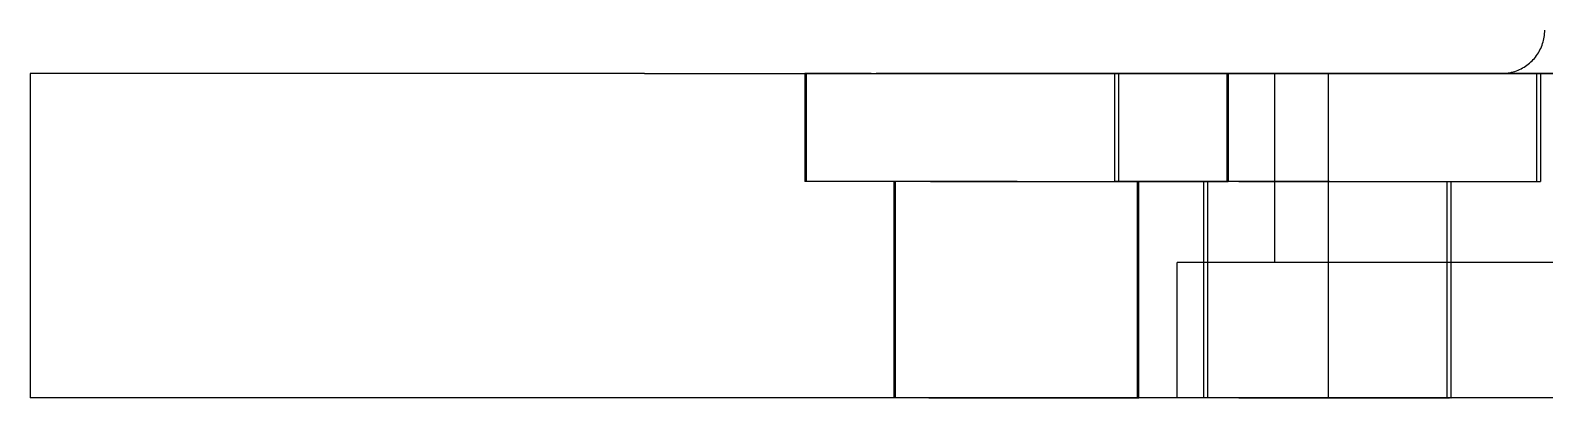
# Model space of a CAD drawing. Header units: millimetres. Extents: x -66 to 216, y -204 to 56.
# Drawn here: x 104.01 to 132, y -150 to -143.2 of the extents above; entities that cross this region are included whole.
import ezdxf

# ---------------------------------------------------------------- set-up
doc = ezdxf.new("R2010")
doc.units = ezdxf.units.MM
doc.layers.add('SIDE_YZ', color=7, linetype='Continuous')

msp = doc.modelspace()

# ---------------------------------------------------------------- linework, layer by layer
at = {"layer": 'SIDE_YZ'}
for p, q in [((131.992, -143.325), (131.996, -143.294)), ((131.996, -143.294), (131.999, -143.263)), ((131.999, -143.263), (132.001, -143.231)), ((132.001, -143.231), (132.001, -143.2)), ((131.9, -143.591), (131.914, -143.563)), ((131.914, -143.563), (131.928, -143.535)), ((131.928, -143.535), (131.941, -143.506)), ((131.941, -143.506), (131.952, -143.477)), ((131.952, -143.477), (131.962, -143.447)), ((131.962, -143.447), (131.971, -143.417)), ((131.971, -143.417), (131.979, -143.387)), ((131.979, -143.387), (131.986, -143.356)), ((131.986, -143.356), (131.992, -143.325)), ((131.62, -143.882), (131.646, -143.865)), ((131.646, -143.865), (131.672, -143.847)), ((131.672, -143.847), (131.697, -143.828)), ((131.697, -143.828), (131.721, -143.808)), ((131.721, -143.808), (131.745, -143.787)), ((131.745, -143.787), (131.767, -143.766)), ((131.767, -143.766), (131.789, -143.743)), ((131.789, -143.743), (131.81, -143.72)), ((131.81, -143.72), (131.83, -143.695)), ((131.83, -143.695), (131.849, -143.67)), ((131.849, -143.67), (131.867, -143.644)), ((131.867, -143.644), (131.884, -143.618)), ((131.884, -143.618), (131.9, -143.591)), ((104.097, -144), (104.011, -144)), ((104.011, -144), (104.011, -150)), ((104.27, -144), (104.097, -144)), ((104.529, -144), (104.27, -144)), ((104.873, -144), (104.529, -144)), ((105.302, -144), (104.873, -144)), ((105.816, -144), (105.302, -144)), ((106.414, -144), (105.816, -144)), ((107.094, -144), (106.414, -144)), ((107.855, -144), (107.094, -144)), ((108.698, -144), (107.855, -144)), ((109.619, -144), (108.698, -144)), ((110.618, -144), (109.619, -144)), ((111.694, -144), (110.618, -144)), ((112.844, -144), (111.694, -144)), ((114.066, -144), (112.844, -144)), ((115.36, -144), (114.066, -144)), ((115.36, -144), (116.723, -144)), ((116.723, -144), (118.152, -144)), ((118.152, -144), (119.646, -144)), ((118.334, -144), (118.328, -144)), ((118.328, -144), (118.328, -146)), ((118.346, -144), (118.334, -144)), ((118.365, -144), (118.346, -144)), ((118.36, -144), (118.354, -144)), ((118.354, -144), (118.354, -146)), ((118.372, -144), (118.36, -144)), ((118.389, -144), (118.365, -144)), ((118.39, -144), (118.372, -144)), ((118.42, -144), (118.389, -144)), ((118.415, -144), (118.39, -144)), ((118.446, -144), (118.415, -144)), ((118.456, -144), (118.42, -144)), ((118.482, -144), (118.446, -144)), ((118.499, -144), (118.456, -144)), ((118.525, -144), (118.482, -144)), ((118.548, -144), (118.499, -144)), ((118.573, -144), (118.525, -144)), ((118.602, -144), (118.548, -144)), ((118.628, -144), (118.573, -144)), ((118.662, -144), (118.602, -144)), ((118.688, -144), (118.628, -144)), ((118.728, -144), (118.662, -144)), ((118.754, -144), (118.688, -144)), ((118.799, -144), (118.728, -144)), ((118.825, -144), (118.754, -144)), ((118.876, -144), (118.799, -144)), ((118.901, -144), (118.825, -144)), ((118.957, -144), (118.876, -144)), ((118.983, -144), (118.901, -144)), ((119.045, -144), (118.957, -144)), ((119.07, -144), (118.983, -144)), ((119.137, -144), (119.045, -144)), ((119.163, -144), (119.07, -144)), ((119.234, -144), (119.137, -144)), ((119.26, -144), (119.163, -144)), ((119.336, -144), (119.234, -144)), ((119.361, -144), (119.26, -144)), ((119.442, -144), (119.336, -144)), ((119.468, -144), (119.361, -144)), ((119.553, -144), (119.442, -144)), ((119.468, -144), (119.579, -144)), ((119.553, -144), (119.668, -144)), ((119.579, -144), (119.693, -144)), ((121.202, -144), (119.646, -144)), ((119.668, -144), (119.787, -144)), ((119.693, -144), (119.813, -144)), ((119.787, -144), (119.909, -144)), ((119.813, -144), (119.935, -144)), ((119.909, -144), (120.036, -144)), ((119.935, -144), (120.062, -144)), ((120.036, -144), (120.166, -144)), ((120.062, -144), (120.192, -144)), ((120.166, -144), (120.299, -144)), ((120.192, -144), (120.325, -144)), ((120.299, -144), (120.436, -144)), ((120.325, -144), (120.462, -144)), ((120.436, -144), (120.575, -144)), ((120.462, -144), (120.601, -144)), ((120.575, -144), (120.717, -144)), ((120.601, -144), (120.742, -144)), ((120.717, -144), (120.861, -144)), ((120.742, -144), (120.887, -144)), ((120.861, -144), (121.007, -144)), ((120.887, -144), (121.033, -144)), ((121.007, -144), (121.155, -144)), ((121.033, -144), (121.181, -144)), ((121.155, -144), (121.305, -144)), ((121.181, -144), (121.331, -144)), ((122.818, -144), (121.202, -144)), ((121.305, -144), (121.457, -144)), ((121.331, -144), (121.482, -144)), ((121.457, -144), (121.609, -144)), ((121.482, -144), (121.635, -144)), ((121.609, -144), (121.763, -144)), ((121.635, -144), (121.789, -144)), ((121.763, -144), (121.917, -144)), ((121.789, -144), (121.943, -144)), ((121.917, -144), (122.072, -144)), ((121.943, -144), (122.098, -144)), ((122.072, -144), (122.227, -144)), ((122.098, -144), (122.253, -144)), ((122.227, -144), (122.382, -144)), ((122.253, -144), (122.408, -144)), ((122.382, -144), (122.537, -144)), ((122.408, -144), (122.563, -144)), ((122.537, -144), (122.691, -144)), ((122.563, -144), (122.717, -144)), ((122.691, -144), (122.845, -144)), ((122.717, -144), (122.871, -144)), ((124.491, -144), (122.818, -144)), ((122.845, -144), (122.997, -144)), ((122.871, -144), (123.023, -144)), ((122.997, -144), (123.149, -144)), ((123.023, -144), (123.175, -144)), ((123.149, -144), (123.299, -144)), ((123.175, -144), (123.324, -144)), ((123.299, -144), (123.447, -144)), ((123.324, -144), (123.473, -144)), ((123.447, -144), (123.593, -144)), ((123.473, -144), (123.619, -144)), ((123.593, -144), (123.737, -144)), ((123.619, -144), (123.763, -144)), ((123.737, -144), (123.879, -144)), ((123.763, -144), (123.905, -144)), ((123.879, -144), (124.018, -144)), ((123.905, -144), (124.044, -144)), ((124.018, -144), (124.154, -144)), ((124.044, -144), (124.18, -144)), ((124.059, -144), (124.052, -144)), ((124.052, -144), (124.052, -146)), ((124.071, -144), (124.059, -144)), ((124.089, -144), (124.071, -144)), ((124.114, -144), (124.089, -144)), ((124.145, -144), (124.114, -144)), ((124.132, -144), (124.126, -144)), ((124.126, -144), (124.126, -146)), ((124.145, -144), (124.132, -144)), ((124.181, -144), (124.145, -144)), ((124.163, -144), (124.145, -144)), ((124.154, -144), (124.288, -144)), ((124.188, -144), (124.163, -144)), ((124.18, -144), (124.314, -144)), ((124.224, -144), (124.181, -144)), ((124.218, -144), (124.188, -144)), ((124.255, -144), (124.218, -144)), ((124.272, -144), (124.224, -144)), ((124.298, -144), (124.255, -144)), ((124.327, -144), (124.272, -144)), ((124.288, -144), (124.418, -144)), ((124.346, -144), (124.298, -144)), ((124.314, -144), (124.444, -144)), ((124.387, -144), (124.327, -144)), ((124.4, -144), (124.346, -144)), ((124.452, -144), (124.387, -144)), ((124.46, -144), (124.4, -144)), ((124.418, -144), (124.544, -144)), ((124.444, -144), (124.57, -144)), ((124.524, -144), (124.452, -144)), ((124.526, -144), (124.46, -144)), ((126.22, -144), (124.491, -144)), ((124.6, -144), (124.524, -144)), ((124.597, -144), (124.526, -144)), ((124.544, -144), (124.667, -144)), ((124.57, -144), (124.693, -144)), ((124.674, -144), (124.597, -144)), ((124.682, -144), (124.6, -144)), ((124.667, -144), (124.786, -144)), ((124.756, -144), (124.674, -144)), ((124.769, -144), (124.682, -144)), ((124.693, -144), (124.812, -144)), ((124.843, -144), (124.756, -144)), ((124.861, -144), (124.769, -144)), ((124.786, -144), (124.901, -144)), ((124.812, -144), (124.927, -144)), ((124.935, -144), (124.843, -144)), ((124.959, -144), (124.861, -144)), ((124.901, -144), (125.012, -144)), ((124.927, -144), (125.038, -144)), ((125.032, -144), (124.935, -144)), ((125.06, -144), (124.959, -144)), ((125.012, -144), (125.118, -144)), ((125.134, -144), (125.032, -144)), ((125.038, -144), (125.144, -144)), ((125.167, -144), (125.06, -144)), ((125.118, -144), (125.22, -144)), ((125.24, -144), (125.134, -144)), ((125.144, -144), (125.246, -144)), ((125.167, -144), (125.277, -144)), ((125.22, -144), (125.317, -144)), ((125.24, -144), (125.351, -144)), ((125.246, -144), (125.343, -144)), ((125.277, -144), (125.392, -144)), ((125.317, -144), (125.409, -144)), ((125.343, -144), (125.435, -144)), ((125.351, -144), (125.466, -144)), ((125.392, -144), (125.511, -144)), ((125.409, -144), (125.496, -144)), ((125.435, -144), (125.522, -144)), ((125.466, -144), (125.585, -144)), ((125.496, -144), (125.578, -144)), ((125.511, -144), (125.634, -144)), ((125.522, -144), (125.604, -144)), ((125.578, -144), (125.655, -144)), ((125.585, -144), (125.708, -144)), ((125.604, -144), (125.681, -144)), ((125.634, -144), (125.761, -144)), ((125.655, -144), (125.726, -144)), ((125.681, -144), (125.752, -144)), ((125.708, -144), (125.834, -144)), ((125.726, -144), (125.792, -144)), ((125.752, -144), (125.818, -144)), ((125.761, -144), (125.891, -144)), ((125.792, -144), (125.852, -144)), ((125.818, -144), (125.878, -144)), ((125.834, -144), (125.964, -144)), ((125.852, -144), (125.906, -144)), ((125.878, -144), (125.932, -144)), ((125.891, -144), (126.024, -144)), ((125.906, -144), (125.955, -144)), ((125.932, -144), (125.981, -144)), ((125.955, -144), (125.997, -144)), ((125.964, -144), (126.098, -144)), ((125.981, -144), (126.023, -144)), ((125.997, -144), (126.034, -144)), ((126.023, -144), (126.06, -144)), ((126.024, -144), (126.16, -144)), ((126.034, -144), (126.065, -144)), ((126.06, -144), (126.09, -144)), ((126.065, -144), (126.089, -144)), ((126.089, -144), (126.108, -144)), ((126.09, -144), (126.115, -144)), ((126.098, -144), (126.234, -144)), ((126.108, -144), (126.12, -144)), ((126.115, -144), (126.134, -144)), ((126.12, -144), (126.126, -144)), ((126.126, -144), (126.126, -146)), ((126.134, -144), (126.146, -144)), ((126.146, -144), (126.152, -144)), ((126.152, -144), (126.152, -146)), ((126.16, -144), (126.299, -144)), ((128, -144), (126.22, -144)), ((126.234, -144), (126.373, -144)), ((126.299, -144), (126.441, -144)), ((126.373, -144), (126.515, -144)), ((126.441, -144), (126.585, -144)), ((126.515, -144), (126.659, -144)), ((126.585, -144), (126.732, -144)), ((126.659, -144), (126.805, -144)), ((126.732, -144), (126.88, -144)), ((126.805, -144), (126.954, -144)), ((126.88, -144), (127.03, -144)), ((126.954, -144), (127.104, -144)), ((127.059, -144), (127.007, -144)), ((127.007, -144), (127.007, -147.5)), ((127.03, -144), (127.181, -144)), ((127.163, -144), (127.059, -144)), ((127.104, -144), (127.255, -144)), ((127.319, -144), (127.163, -144)), ((127.181, -144), (127.334, -144)), ((127.255, -144), (127.408, -144)), ((127.527, -144), (127.319, -144)), ((127.334, -144), (127.487, -144)), ((127.408, -144), (127.561, -144)), ((127.487, -144), (127.642, -144)), ((127.786, -144), (127.527, -144)), ((127.561, -144), (127.715, -144)), ((127.642, -144), (127.797, -144)), ((127.715, -144), (127.87, -144)), ((128.096, -144), (127.786, -144)), ((127.797, -144), (127.952, -144)), ((127.87, -144), (128.025, -144)), ((127.952, -144), (128.107, -144)), ((128, -144), (192, -144)), ((128, -144), (128, -150)), ((128.025, -144), (128.18, -144)), ((128.457, -144), (128.096, -144)), ((128.107, -144), (128.261, -144)), ((128.18, -144), (128.335, -144)), ((128.261, -144), (128.416, -144)), ((128.335, -144), (128.489, -144)), ((128.416, -144), (128.569, -144)), ((128.867, -144), (128.457, -144)), ((128.489, -144), (128.643, -144)), ((128.569, -144), (128.722, -144)), ((128.643, -144), (128.796, -144)), ((128.722, -144), (128.873, -144)), ((128.796, -144), (128.947, -144)), ((129.327, -144), (128.867, -144)), ((128.873, -144), (129.023, -144)), ((128.947, -144), (129.097, -144)), ((129.023, -144), (129.172, -144)), ((129.097, -144), (129.245, -144)), ((129.172, -144), (129.318, -144)), ((129.245, -144), (129.392, -144)), ((129.318, -144), (129.462, -144)), ((129.835, -144), (129.327, -144)), ((129.392, -144), (129.536, -144)), ((129.462, -144), (129.604, -144)), ((129.536, -144), (129.677, -144)), ((129.604, -144), (129.743, -144)), ((129.677, -144), (129.817, -144)), ((129.743, -144), (129.879, -144)), ((129.817, -144), (129.953, -144)), ((130.391, -144), (129.835, -144)), ((129.879, -144), (130.012, -144)), ((129.953, -144), (130.086, -144)), ((130.012, -144), (130.142, -144)), ((130.086, -144), (130.216, -144)), ((130.142, -144), (130.269, -144)), ((130.216, -144), (130.343, -144)), ((130.269, -144), (130.392, -144)), ((130.343, -144), (130.466, -144)), ((130.994, -144), (130.391, -144)), ((130.392, -144), (130.511, -144)), ((130.466, -144), (130.585, -144)), ((130.511, -144), (130.626, -144)), ((130.585, -144), (130.7, -144)), ((130.626, -144), (130.737, -144)), ((130.7, -144), (130.81, -144)), ((130.737, -144), (130.843, -144)), ((130.81, -144), (130.917, -144)), ((130.843, -144), (130.945, -144)), ((130.917, -144), (131.018, -144)), ((130.945, -144), (131.042, -144)), ((131.642, -144), (130.994, -144)), ((131.018, -144), (131.115, -144)), ((131.042, -144), (131.134, -144)), ((131.115, -144), (131.208, -144)), ((131.134, -144), (131.221, -144)), ((131.202, -144), (131.233, -143.999)), ((131.216, -144), (131.202, -144)), ((131.202, -144), (131.202, -144)), ((131.202, -144), (131.215, -144)), ((131.208, -144), (131.295, -144)), ((131.215, -144), (131.243, -144)), ((131.244, -144), (131.216, -144)), ((131.221, -144), (131.303, -144)), ((131.233, -143.999), (131.264, -143.998)), ((131.243, -144), (131.284, -144)), ((131.286, -144), (131.244, -144)), ((131.264, -143.998), (131.296, -143.994)), ((131.34, -144), (131.284, -144)), ((131.341, -144), (131.286, -144)), ((131.295, -144), (131.377, -144)), ((131.296, -143.994), (131.327, -143.99)), ((131.303, -144), (131.38, -144)), ((131.327, -143.99), (131.358, -143.985)), ((131.409, -144), (131.34, -144)), ((131.411, -144), (131.341, -144)), ((131.358, -143.985), (131.388, -143.978)), ((131.377, -144), (131.453, -144)), ((131.38, -144), (131.451, -144)), ((131.388, -143.978), (131.419, -143.97)), ((131.409, -144), (131.491, -144)), ((131.494, -144), (131.411, -144)), ((131.419, -143.97), (131.449, -143.961)), ((131.449, -143.961), (131.478, -143.951)), ((131.451, -144), (131.517, -144)), ((131.453, -144), (131.525, -144)), ((131.478, -143.951), (131.508, -143.939)), ((131.491, -144), (131.587, -144)), ((131.59, -144), (131.494, -144)), ((131.508, -143.939), (131.537, -143.927)), ((131.517, -144), (131.577, -144)), ((131.525, -144), (131.59, -144)), ((131.537, -143.927), (131.565, -143.913)), ((131.565, -143.913), (131.592, -143.898)), ((131.577, -144), (131.631, -144)), ((131.587, -144), (131.696, -144)), ((131.7, -144), (131.59, -144)), ((131.59, -144), (131.65, -144)), ((131.592, -143.898), (131.62, -143.882)), ((131.631, -144), (131.679, -144)), ((132.336, -144), (131.642, -144)), ((131.65, -144), (131.705, -144)), ((131.679, -144), (131.722, -144)), ((131.696, -144), (138.096, -144)), ((138.076, -144), (131.696, -144)), ((131.822, -144), (131.7, -144)), ((131.705, -144), (131.753, -144)), ((131.722, -144), (131.759, -144)), ((131.753, -144), (131.796, -144)), ((131.759, -144), (131.789, -144)), ((131.789, -144), (131.814, -144)), ((131.796, -144), (131.832, -144)), ((131.814, -144), (131.832, -144)), ((131.958, -144), (131.822, -144)), ((131.832, -144), (131.845, -144)), ((131.832, -144), (131.863, -144)), ((131.845, -144), (131.851, -144)), ((131.851, -144), (131.851, -146)), ((131.863, -144), (131.888, -144)), ((131.888, -144), (131.906, -144)), ((131.906, -144), (131.918, -144)), ((131.918, -144), (131.925, -144)), ((131.925, -144), (131.925, -146)), ((132.106, -144), (131.958, -144)), ((118.334, -146), (118.328, -146)), ((118.346, -146), (118.334, -146)), ((118.365, -146), (118.346, -146)), ((118.36, -146), (118.354, -146)), ((118.372, -146), (118.36, -146)), ((118.389, -146), (118.365, -146)), ((118.39, -146), (118.372, -146)), ((118.42, -146), (118.389, -146)), ((118.415, -146), (118.39, -146)), ((118.446, -146), (118.415, -146)), ((118.456, -146), (118.42, -146)), ((118.482, -146), (118.446, -146)), ((118.499, -146), (118.456, -146)), ((118.525, -146), (118.482, -146)), ((118.548, -146), (118.499, -146)), ((118.573, -146), (118.525, -146)), ((118.602, -146), (118.548, -146)), ((118.628, -146), (118.573, -146)), ((118.662, -146), (118.602, -146)), ((118.688, -146), (118.628, -146)), ((118.728, -146), (118.662, -146)), ((118.754, -146), (118.688, -146)), ((118.799, -146), (118.728, -146)), ((118.825, -146), (118.754, -146)), ((118.876, -146), (118.799, -146)), ((118.901, -146), (118.825, -146)), ((118.957, -146), (118.876, -146)), ((118.983, -146), (118.901, -146)), ((119.045, -146), (118.957, -146)), ((119.07, -146), (118.983, -146)), ((119.137, -146), (119.045, -146)), ((119.163, -146), (119.07, -146)), ((119.234, -146), (119.137, -146)), ((119.26, -146), (119.163, -146)), ((119.336, -146), (119.234, -146)), ((119.361, -146), (119.26, -146)), ((119.442, -146), (119.336, -146)), ((119.468, -146), (119.361, -146)), ((119.553, -146), (119.442, -146)), ((119.579, -146), (119.468, -146)), ((119.668, -146), (119.553, -146)), ((119.693, -146), (119.579, -146)), ((119.787, -146), (119.668, -146)), ((119.813, -146), (119.693, -146)), ((119.909, -146), (119.787, -146)), ((119.935, -146), (119.813, -146)), ((120.036, -146), (119.909, -146)), ((120.062, -146), (119.935, -146)), ((119.977, -150), (119.977, -146)), ((119.981, -146), (119.977, -146)), ((119.988, -146), (119.981, -146)), ((119.999, -146), (119.988, -146)), ((120.013, -146), (119.999, -146)), ((120.003, -150), (120.003, -146)), ((120.007, -146), (120.003, -146)), ((120.014, -146), (120.007, -146)), ((120.03, -146), (120.013, -146)), ((120.025, -146), (120.014, -146)), ((120.039, -146), (120.025, -146)), ((120.052, -146), (120.03, -146)), ((120.166, -146), (120.036, -146)), ((120.056, -146), (120.039, -146)), ((120.076, -146), (120.052, -146)), ((120.078, -146), (120.056, -146)), ((120.192, -146), (120.062, -146)), ((120.104, -146), (120.076, -146)), ((120.102, -146), (120.078, -146)), ((120.13, -146), (120.102, -146)), ((120.136, -146), (120.104, -146)), ((120.161, -146), (120.13, -146)), ((120.17, -146), (120.136, -146)), ((120.196, -146), (120.161, -146)), ((120.299, -146), (120.166, -146)), ((120.208, -146), (120.17, -146)), ((120.325, -146), (120.192, -146)), ((120.234, -146), (120.196, -146)), ((120.249, -146), (120.208, -146)), ((120.275, -146), (120.234, -146)), ((120.293, -146), (120.249, -146)), ((120.319, -146), (120.275, -146)), ((120.341, -146), (120.293, -146)), ((120.436, -146), (120.299, -146)), ((120.367, -146), (120.319, -146)), ((120.462, -146), (120.325, -146)), ((120.391, -146), (120.341, -146)), ((120.417, -146), (120.367, -146)), ((120.444, -146), (120.391, -146)), ((120.47, -146), (120.417, -146)), ((120.575, -146), (120.436, -146)), ((120.5, -146), (120.444, -146)), ((120.601, -146), (120.462, -146)), ((120.526, -146), (120.47, -146)), ((120.559, -146), (120.5, -146)), ((120.585, -146), (120.526, -146)), ((120.62, -146), (120.559, -146)), ((120.717, -146), (120.575, -146)), ((120.646, -146), (120.585, -146)), ((120.742, -146), (120.601, -146)), ((120.684, -146), (120.62, -146)), ((120.646, -146), (120.71, -146)), ((120.684, -146), (120.75, -146)), ((120.71, -146), (120.776, -146)), ((120.861, -146), (120.717, -146)), ((120.887, -146), (120.742, -146)), ((120.75, -146), (120.819, -146)), ((120.776, -146), (120.845, -146)), ((120.819, -146), (120.89, -146)), ((120.845, -146), (120.916, -146)), ((121.007, -146), (120.861, -146)), ((121.033, -146), (120.887, -146)), ((120.89, -146), (120.963, -146)), ((120.916, -146), (120.989, -146)), ((120.963, -146), (121.038, -146)), ((120.989, -146), (121.064, -146)), ((121.155, -146), (121.007, -146)), ((121.181, -146), (121.033, -146)), ((121.038, -146), (121.115, -146)), ((121.064, -146), (121.141, -146)), ((121.115, -146), (121.193, -146)), ((121.141, -146), (121.219, -146)), ((121.305, -146), (121.155, -146)), ((121.331, -146), (121.181, -146)), ((121.193, -146), (121.274, -146)), ((121.219, -146), (121.3, -146)), ((121.274, -146), (121.356, -146)), ((121.3, -146), (121.381, -146)), ((121.457, -146), (121.305, -146)), ((121.482, -146), (121.331, -146)), ((121.356, -146), (121.439, -146)), ((121.381, -146), (121.465, -146)), ((121.439, -146), (121.523, -146)), ((121.609, -146), (121.457, -146)), ((121.465, -146), (121.549, -146)), ((121.635, -146), (121.482, -146)), ((121.523, -146), (121.609, -146)), ((121.549, -146), (121.634, -146)), ((121.763, -146), (121.609, -146)), ((121.609, -146), (121.695, -146)), ((121.634, -146), (121.721, -146)), ((121.789, -146), (121.635, -146)), ((121.695, -146), (121.782, -146)), ((121.721, -146), (121.808, -146)), ((121.917, -146), (121.763, -146)), ((121.782, -146), (121.87, -146)), ((121.943, -146), (121.789, -146)), ((121.808, -146), (121.896, -146)), ((121.87, -146), (121.959, -146)), ((121.896, -146), (121.985, -146)), ((122.072, -146), (121.917, -146)), ((122.098, -146), (121.943, -146)), ((121.959, -146), (122.048, -146)), ((121.985, -146), (122.074, -146)), ((122.048, -146), (122.137, -146)), ((122.227, -146), (122.072, -146)), ((122.074, -146), (122.163, -146)), ((122.253, -146), (122.098, -146)), ((122.137, -146), (122.227, -146)), ((122.163, -146), (122.253, -146)), ((122.227, -146), (122.382, -146)), ((122.227, -146), (122.316, -146)), ((122.253, -146), (122.408, -146)), ((122.253, -146), (122.342, -146)), ((122.316, -146), (122.406, -146)), ((122.342, -146), (122.432, -146)), ((122.382, -146), (122.537, -146)), ((122.406, -146), (122.495, -146)), ((122.408, -146), (122.563, -146)), ((122.432, -146), (122.521, -146)), ((122.495, -146), (122.583, -146)), ((122.521, -146), (122.609, -146)), ((122.537, -146), (122.691, -146)), ((122.563, -146), (122.717, -146)), ((122.583, -146), (122.671, -146)), ((122.609, -146), (122.697, -146)), ((122.671, -146), (122.759, -146)), ((122.691, -146), (122.845, -146)), ((122.697, -146), (122.785, -146)), ((122.717, -146), (122.871, -146)), ((122.759, -146), (122.845, -146)), ((122.785, -146), (122.871, -146)), ((122.845, -146), (122.997, -146)), ((122.845, -146), (122.931, -146)), ((122.871, -146), (123.023, -146)), ((122.871, -146), (122.957, -146)), ((122.931, -146), (123.015, -146)), ((122.957, -146), (123.041, -146)), ((122.997, -146), (123.149, -146)), ((123.015, -146), (123.098, -146)), ((123.023, -146), (123.175, -146)), ((123.041, -146), (123.124, -146)), ((123.098, -146), (123.18, -146)), ((123.124, -146), (123.206, -146)), ((123.149, -146), (123.299, -146)), ((123.175, -146), (123.324, -146)), ((123.18, -146), (123.26, -146)), ((123.206, -146), (123.286, -146)), ((123.26, -146), (123.339, -146)), ((123.286, -146), (123.365, -146)), ((123.299, -146), (123.447, -146)), ((123.324, -146), (123.473, -146)), ((123.339, -146), (123.416, -146)), ((123.365, -146), (123.442, -146)), ((123.416, -146), (123.491, -146)), ((123.442, -146), (123.517, -146)), ((123.447, -146), (123.593, -146)), ((123.473, -146), (123.619, -146)), ((123.491, -146), (123.564, -146)), ((123.517, -146), (123.59, -146)), ((123.564, -146), (123.635, -146)), ((123.59, -146), (123.661, -146)), ((123.593, -146), (123.737, -146)), ((123.619, -146), (123.763, -146)), ((123.635, -146), (123.703, -146)), ((123.661, -146), (123.729, -146)), ((123.703, -146), (123.77, -146)), ((123.729, -146), (123.796, -146)), ((123.737, -146), (123.879, -146)), ((123.763, -146), (123.905, -146)), ((123.77, -146), (123.834, -146)), ((123.796, -146), (123.859, -146)), ((123.834, -146), (123.895, -146)), ((123.859, -146), (123.921, -146)), ((123.879, -146), (124.018, -146)), ((123.895, -146), (123.954, -146)), ((123.905, -146), (124.044, -146)), ((123.921, -146), (123.98, -146)), ((123.954, -146), (124.01, -146)), ((123.98, -146), (124.036, -146)), ((124.01, -146), (124.063, -146)), ((124.018, -146), (124.154, -146)), ((124.036, -146), (124.089, -146)), ((124.044, -146), (124.18, -146)), ((124.059, -146), (124.052, -146)), ((124.071, -146), (124.059, -146)), ((124.063, -146), (124.113, -146)), ((124.089, -146), (124.071, -146)), ((124.114, -146), (124.089, -146)), ((124.089, -146), (124.139, -146)), ((124.113, -146), (124.16, -146)), ((124.145, -146), (124.114, -146)), ((124.132, -146), (124.126, -146)), ((124.145, -146), (124.132, -146)), ((124.139, -146), (124.186, -146)), ((124.181, -146), (124.145, -146)), ((124.163, -146), (124.145, -146)), ((124.154, -146), (124.288, -146)), ((124.16, -146), (124.205, -146)), ((124.188, -146), (124.163, -146)), ((124.18, -146), (124.314, -146)), ((124.224, -146), (124.181, -146)), ((124.186, -146), (124.23, -146)), ((124.218, -146), (124.188, -146)), ((124.205, -146), (124.246, -146)), ((124.255, -146), (124.218, -146)), ((124.272, -146), (124.224, -146)), ((124.23, -146), (124.272, -146)), ((124.246, -146), (124.284, -146)), ((124.298, -146), (124.255, -146)), ((124.327, -146), (124.272, -146)), ((124.272, -146), (124.309, -146)), ((124.284, -146), (124.318, -146)), ((124.288, -146), (124.418, -146)), ((124.346, -146), (124.298, -146)), ((124.309, -146), (124.344, -146)), ((124.314, -146), (124.444, -146)), ((124.318, -146), (124.35, -146)), ((124.387, -146), (124.327, -146)), ((124.344, -146), (124.375, -146)), ((124.4, -146), (124.346, -146)), ((124.35, -146), (124.378, -146)), ((124.375, -146), (124.403, -146)), ((124.378, -146), (124.402, -146)), ((124.452, -146), (124.387, -146)), ((124.46, -146), (124.4, -146)), ((124.402, -146), (124.423, -146)), ((124.403, -146), (124.428, -146)), ((124.418, -146), (124.544, -146)), ((124.423, -146), (124.441, -146)), ((124.428, -146), (124.449, -146)), ((124.441, -146), (124.455, -146)), ((124.444, -146), (124.57, -146)), ((124.449, -146), (124.467, -146)), ((124.524, -146), (124.452, -146)), ((124.455, -146), (124.466, -146)), ((124.526, -146), (124.46, -146)), ((124.466, -146), (124.473, -146)), ((124.467, -146), (124.481, -146)), ((124.473, -146), (124.476, -146)), ((124.476, -150), (124.476, -146)), ((124.481, -146), (124.492, -146)), ((124.492, -146), (124.499, -146)), ((124.499, -146), (124.502, -146)), ((124.502, -150), (124.502, -146)), ((124.6, -146), (124.524, -146)), ((124.597, -146), (124.526, -146)), ((124.544, -146), (124.667, -146)), ((124.57, -146), (124.693, -146)), ((124.674, -146), (124.597, -146)), ((124.682, -146), (124.6, -146)), ((124.667, -146), (124.786, -146)), ((124.756, -146), (124.674, -146)), ((124.769, -146), (124.682, -146)), ((124.693, -146), (124.812, -146)), ((124.843, -146), (124.756, -146)), ((124.861, -146), (124.769, -146)), ((124.786, -146), (124.901, -146)), ((124.812, -146), (124.927, -146)), ((124.935, -146), (124.843, -146)), ((124.959, -146), (124.861, -146)), ((124.901, -146), (125.012, -146)), ((124.927, -146), (125.038, -146)), ((125.032, -146), (124.935, -146)), ((125.06, -146), (124.959, -146)), ((125.012, -146), (125.118, -146)), ((125.134, -146), (125.032, -146)), ((125.038, -146), (125.144, -146)), ((125.167, -146), (125.06, -146)), ((125.118, -146), (125.22, -146)), ((125.24, -146), (125.134, -146)), ((125.144, -146), (125.246, -146)), ((125.277, -146), (125.167, -146)), ((125.22, -146), (125.317, -146)), ((125.351, -146), (125.24, -146)), ((125.246, -146), (125.343, -146)), ((125.392, -146), (125.277, -146)), ((125.317, -146), (125.409, -146)), ((125.343, -146), (125.435, -146)), ((125.466, -146), (125.351, -146)), ((125.511, -146), (125.392, -146)), ((125.409, -146), (125.496, -146)), ((125.435, -146), (125.522, -146)), ((125.585, -146), (125.466, -146)), ((125.496, -146), (125.578, -146)), ((125.634, -146), (125.511, -146)), ((125.522, -146), (125.604, -146)), ((125.578, -146), (125.655, -146)), ((125.708, -146), (125.585, -146)), ((125.604, -146), (125.681, -146)), ((125.761, -146), (125.634, -146)), ((125.655, -146), (125.726, -146)), ((125.681, -146), (125.752, -146)), ((125.702, -150), (125.702, -146)), ((125.706, -146), (125.702, -146)), ((125.713, -146), (125.706, -146)), ((125.834, -146), (125.708, -146)), ((125.723, -146), (125.713, -146)), ((125.738, -146), (125.723, -146)), ((125.726, -146), (125.792, -146)), ((125.755, -146), (125.738, -146)), ((125.752, -146), (125.818, -146)), ((125.776, -146), (125.755, -146)), ((125.891, -146), (125.761, -146)), ((125.801, -146), (125.776, -146)), ((125.776, -150), (125.776, -146)), ((125.779, -146), (125.776, -146)), ((125.786, -146), (125.779, -146)), ((125.797, -146), (125.786, -146)), ((125.792, -146), (125.852, -146)), ((125.811, -146), (125.797, -146)), ((125.829, -146), (125.801, -146)), ((125.829, -146), (125.811, -146)), ((125.818, -146), (125.878, -146)), ((125.86, -146), (125.829, -146)), ((125.85, -146), (125.829, -146)), ((125.964, -146), (125.834, -146)), ((125.875, -146), (125.85, -146)), ((125.852, -146), (125.906, -146)), ((125.895, -146), (125.86, -146)), ((125.903, -146), (125.875, -146)), ((125.878, -146), (125.932, -146)), ((126.024, -146), (125.891, -146)), ((125.933, -146), (125.895, -146)), ((125.934, -146), (125.903, -146)), ((125.906, -146), (125.955, -146)), ((125.932, -146), (125.981, -146)), ((125.974, -146), (125.933, -146)), ((125.969, -146), (125.934, -146)), ((125.955, -146), (125.997, -146)), ((126.098, -146), (125.964, -146)), ((126.007, -146), (125.969, -146)), ((126.018, -146), (125.974, -146)), ((125.981, -146), (126.023, -146)), ((125.997, -146), (126.034, -146)), ((126.048, -146), (126.007, -146)), ((126.065, -146), (126.018, -146)), ((126.023, -146), (126.06, -146)), ((126.16, -146), (126.024, -146)), ((126.034, -146), (126.065, -146)), ((126.092, -146), (126.048, -146)), ((126.06, -146), (126.09, -146)), ((126.065, -146), (126.089, -146)), ((126.116, -146), (126.065, -146)), ((126.089, -146), (126.108, -146)), ((126.09, -146), (126.115, -146)), ((126.139, -146), (126.092, -146)), ((126.234, -146), (126.098, -146)), ((126.108, -146), (126.12, -146)), ((126.115, -146), (126.134, -146)), ((126.169, -146), (126.116, -146)), ((126.12, -146), (126.126, -146)), ((126.134, -146), (126.146, -146)), ((126.189, -146), (126.139, -146)), ((126.146, -146), (126.152, -146)), ((126.299, -146), (126.16, -146)), ((126.225, -146), (126.169, -146)), ((126.243, -146), (126.189, -146)), ((126.284, -146), (126.225, -146)), ((126.373, -146), (126.234, -146)), ((126.299, -146), (126.243, -146)), ((126.345, -146), (126.284, -146)), ((126.441, -146), (126.299, -146)), ((126.357, -146), (126.299, -146)), ((126.345, -146), (126.409, -146)), ((126.419, -146), (126.357, -146)), ((126.515, -146), (126.373, -146)), ((126.409, -146), (126.475, -146)), ((126.419, -146), (126.482, -146)), ((126.585, -146), (126.441, -146)), ((126.475, -146), (126.544, -146)), ((126.482, -146), (126.549, -146)), ((126.659, -146), (126.515, -146)), ((126.544, -146), (126.615, -146)), ((126.549, -146), (126.617, -146)), ((126.732, -146), (126.585, -146)), ((126.615, -146), (126.688, -146)), ((126.617, -146), (126.688, -146)), ((126.805, -146), (126.659, -146)), ((126.688, -146), (126.763, -146)), ((126.688, -146), (126.761, -146)), ((126.88, -146), (126.732, -146)), ((126.761, -146), (126.836, -146)), ((126.763, -146), (126.84, -146)), ((126.954, -146), (126.805, -146)), ((126.836, -146), (126.913, -146)), ((126.84, -146), (126.918, -146)), ((127.03, -146), (126.88, -146)), ((126.913, -146), (126.992, -146)), ((126.918, -146), (126.998, -146)), ((127.104, -146), (126.954, -146)), ((126.992, -146), (127.072, -146)), ((126.998, -146), (127.08, -146)), ((127.181, -146), (127.03, -146)), ((127.072, -146), (127.154, -146)), ((127.08, -146), (127.163, -146)), ((127.255, -146), (127.104, -146)), ((127.154, -146), (127.237, -146)), ((127.163, -146), (127.248, -146)), ((127.334, -146), (127.181, -146)), ((127.237, -146), (127.322, -146)), ((127.248, -146), (127.333, -146)), ((127.408, -146), (127.255, -146)), ((127.322, -146), (127.407, -146)), ((127.333, -146), (127.42, -146)), ((127.487, -146), (127.334, -146)), ((127.407, -146), (127.494, -146)), ((127.561, -146), (127.408, -146)), ((127.42, -146), (127.507, -146)), ((127.642, -146), (127.487, -146)), ((127.494, -146), (127.581, -146)), ((127.507, -146), (127.595, -146)), ((127.715, -146), (127.561, -146)), ((127.581, -146), (127.669, -146)), ((127.595, -146), (127.684, -146)), ((127.797, -146), (127.642, -146)), ((127.669, -146), (127.758, -146)), ((127.684, -146), (127.773, -146)), ((127.87, -146), (127.715, -146)), ((127.758, -146), (127.847, -146)), ((127.773, -146), (127.862, -146)), ((127.952, -146), (127.797, -146)), ((127.847, -146), (127.936, -146)), ((127.862, -146), (127.952, -146)), ((128.025, -146), (127.87, -146)), ((127.936, -146), (128.025, -146)), ((127.952, -146), (128.107, -146)), ((127.952, -146), (128.041, -146)), ((128.025, -146), (128.18, -146)), ((128.025, -146), (128.115, -146)), ((128.041, -146), (128.13, -146)), ((128.107, -146), (128.261, -146)), ((128.115, -146), (128.204, -146)), ((128.13, -146), (128.219, -146)), ((128.18, -146), (128.335, -146)), ((128.204, -146), (128.293, -146)), ((128.219, -146), (128.308, -146)), ((128.261, -146), (128.416, -146)), ((128.293, -146), (128.382, -146)), ((128.308, -146), (128.396, -146)), ((128.335, -146), (128.489, -146)), ((128.382, -146), (128.47, -146)), ((128.396, -146), (128.483, -146)), ((128.416, -146), (128.569, -146)), ((128.47, -146), (128.557, -146)), ((128.483, -146), (128.57, -146)), ((128.489, -146), (128.643, -146)), ((128.557, -146), (128.644, -146)), ((128.569, -146), (128.722, -146)), ((128.57, -146), (128.655, -146)), ((128.643, -146), (128.796, -146)), ((128.644, -146), (128.729, -146)), ((128.655, -146), (128.74, -146)), ((128.722, -146), (128.873, -146)), ((128.729, -146), (128.814, -146)), ((128.74, -146), (128.823, -146)), ((128.796, -146), (128.947, -146)), ((128.814, -146), (128.897, -146)), ((128.823, -146), (128.905, -146)), ((128.873, -146), (129.023, -146)), ((128.897, -146), (128.978, -146)), ((128.905, -146), (128.985, -146)), ((128.947, -146), (129.097, -146)), ((128.978, -146), (129.059, -146)), ((128.985, -146), (129.064, -146)), ((129.023, -146), (129.172, -146)), ((129.059, -146), (129.137, -146)), ((129.064, -146), (129.141, -146)), ((129.097, -146), (129.245, -146)), ((129.137, -146), (129.214, -146)), ((129.141, -146), (129.216, -146)), ((129.172, -146), (129.318, -146)), ((129.214, -146), (129.289, -146)), ((129.216, -146), (129.289, -146)), ((129.245, -146), (129.392, -146)), ((129.289, -146), (129.359, -146)), ((129.289, -146), (129.362, -146)), ((129.318, -146), (129.462, -146)), ((129.359, -146), (129.428, -146)), ((129.362, -146), (129.433, -146)), ((129.392, -146), (129.536, -146)), ((129.428, -146), (129.494, -146)), ((129.433, -146), (129.502, -146)), ((129.462, -146), (129.604, -146)), ((129.494, -146), (129.558, -146)), ((129.502, -146), (129.568, -146)), ((129.536, -146), (129.677, -146)), ((129.558, -146), (129.62, -146)), ((129.568, -146), (129.632, -146)), ((129.604, -146), (129.743, -146)), ((129.62, -146), (129.678, -146)), ((129.632, -146), (129.693, -146)), ((129.677, -146), (129.817, -146)), ((129.678, -146), (129.734, -146)), ((129.693, -146), (129.752, -146)), ((129.734, -146), (129.788, -146)), ((129.743, -146), (129.879, -146)), ((129.752, -146), (129.808, -146)), ((129.788, -146), (129.838, -146)), ((129.808, -146), (129.861, -146)), ((129.817, -146), (129.953, -146)), ((129.838, -146), (129.885, -146)), ((129.861, -146), (129.912, -146)), ((129.879, -146), (130.012, -146)), ((129.885, -146), (129.929, -146)), ((129.912, -146), (129.959, -146)), ((129.929, -146), (129.97, -146)), ((129.953, -146), (130.086, -146)), ((129.959, -146), (130.003, -146)), ((129.97, -146), (130.008, -146)), ((130.003, -146), (130.044, -146)), ((130.008, -146), (130.043, -146)), ((130.012, -146), (130.142, -146)), ((130.043, -146), (130.074, -146)), ((130.044, -146), (130.082, -146)), ((130.074, -146), (130.102, -146)), ((130.082, -146), (130.117, -146)), ((130.086, -146), (130.216, -146)), ((130.102, -146), (130.127, -146)), ((130.117, -146), (130.148, -146)), ((130.127, -146), (130.148, -146)), ((130.142, -146), (130.269, -146)), ((130.148, -146), (130.166, -146)), ((130.148, -146), (130.176, -146)), ((130.166, -146), (130.18, -146)), ((130.176, -146), (130.201, -146)), ((130.18, -146), (130.191, -146)), ((130.191, -146), (130.198, -146)), ((130.198, -146), (130.201, -146)), ((130.201, -150), (130.201, -146)), ((130.201, -146), (130.222, -146)), ((130.216, -146), (130.343, -146)), ((130.222, -146), (130.239, -146)), ((130.239, -146), (130.254, -146)), ((130.254, -146), (130.264, -146)), ((130.264, -146), (130.271, -146)), ((130.269, -146), (130.392, -146)), ((130.271, -146), (130.275, -146)), ((130.275, -150), (130.275, -146)), ((130.343, -146), (130.466, -146)), ((130.392, -146), (130.511, -146)), ((130.466, -146), (130.585, -146)), ((130.511, -146), (130.626, -146)), ((130.585, -146), (130.7, -146)), ((130.626, -146), (130.737, -146)), ((130.7, -146), (130.81, -146)), ((130.737, -146), (130.843, -146)), ((130.81, -146), (130.917, -146)), ((130.843, -146), (130.945, -146)), ((130.917, -146), (131.018, -146)), ((130.945, -146), (131.042, -146)), ((131.018, -146), (131.115, -146)), ((131.042, -146), (131.134, -146)), ((131.115, -146), (131.208, -146)), ((131.134, -146), (131.221, -146)), ((131.208, -146), (131.295, -146)), ((131.221, -146), (131.303, -146)), ((131.295, -146), (131.377, -146)), ((131.303, -146), (131.38, -146)), ((131.377, -146), (131.453, -146)), ((131.38, -146), (131.451, -146)), ((131.451, -146), (131.517, -146)), ((131.453, -146), (131.525, -146)), ((131.517, -146), (131.577, -146)), ((131.525, -146), (131.59, -146)), ((131.577, -146), (131.631, -146)), ((131.59, -146), (131.65, -146)), ((131.631, -146), (131.679, -146)), ((131.65, -146), (131.705, -146)), ((131.679, -146), (131.722, -146)), ((131.705, -146), (131.753, -146)), ((131.722, -146), (131.759, -146)), ((131.753, -146), (131.796, -146)), ((131.759, -146), (131.789, -146)), ((131.789, -146), (131.814, -146)), ((131.796, -146), (131.832, -146)), ((131.814, -146), (131.832, -146)), ((131.832, -146), (131.845, -146)), ((131.832, -146), (131.863, -146)), ((131.845, -146), (131.851, -146)), ((131.863, -146), (131.888, -146)), ((131.888, -146), (131.906, -146)), ((131.906, -146), (131.918, -146)), ((131.918, -146), (131.925, -146)), ((125.207, -150), (125.207, -147.5)), ((125.262, -147.5), (125.207, -147.5)), ((125.372, -147.5), (125.262, -147.5)), ((125.537, -147.5), (125.372, -147.5)), ((125.756, -147.5), (125.537, -147.5)), ((126.029, -147.5), (125.756, -147.5)), ((126.356, -147.5), (126.029, -147.5)), ((126.736, -147.5), (126.356, -147.5)), ((127.169, -147.5), (126.736, -147.5)), ((127.059, -147.5), (127.007, -147.5)), ((127.163, -147.5), (127.059, -147.5)), ((127.319, -147.5), (127.163, -147.5)), ((127.654, -147.5), (127.169, -147.5)), ((127.527, -147.5), (127.319, -147.5)), ((127.786, -147.5), (127.527, -147.5)), ((128.19, -147.5), (127.654, -147.5)), ((128.096, -147.5), (127.786, -147.5)), ((128.457, -147.5), (128.096, -147.5)), ((128.776, -147.5), (128.19, -147.5)), ((128.867, -147.5), (128.457, -147.5)), ((129.412, -147.5), (128.776, -147.5)), ((129.327, -147.5), (128.867, -147.5)), ((129.835, -147.5), (129.327, -147.5)), ((130.096, -147.5), (129.412, -147.5)), ((130.391, -147.5), (129.835, -147.5)), ((130.827, -147.5), (130.096, -147.5)), ((130.994, -147.5), (130.391, -147.5)), ((131.604, -147.5), (130.827, -147.5)), ((131.642, -147.5), (130.994, -147.5)), ((132.426, -147.5), (131.604, -147.5)), ((132.336, -147.5), (131.642, -147.5)), ((104.097, -150), (104.011, -150)), ((104.27, -150), (104.097, -150)), ((104.529, -150), (104.27, -150)), ((104.873, -150), (104.529, -150)), ((105.302, -150), (104.873, -150)), ((105.816, -150), (105.302, -150)), ((106.414, -150), (105.816, -150)), ((107.094, -150), (106.414, -150)), ((107.855, -150), (107.094, -150)), ((108.698, -150), (107.855, -150)), ((109.619, -150), (108.698, -150)), ((110.618, -150), (109.619, -150)), ((111.694, -150), (110.618, -150)), ((112.844, -150), (111.694, -150)), ((114.066, -150), (112.844, -150)), ((115.36, -150), (114.066, -150)), ((116.723, -150), (115.36, -150)), ((118.152, -150), (116.723, -150)), ((119.646, -150), (118.152, -150)), ((121.202, -150), (119.646, -150)), ((119.981, -150), (119.977, -150)), ((119.988, -150), (119.981, -150)), ((119.999, -150), (119.988, -150)), ((120.013, -150), (119.999, -150)), ((120.007, -150), (120.003, -150)), ((120.014, -150), (120.007, -150)), ((120.03, -150), (120.013, -150)), ((120.025, -150), (120.014, -150)), ((120.039, -150), (120.025, -150)), ((120.052, -150), (120.03, -150)), ((120.056, -150), (120.039, -150)), ((120.076, -150), (120.052, -150)), ((120.078, -150), (120.056, -150)), ((120.104, -150), (120.076, -150)), ((120.102, -150), (120.078, -150)), ((120.13, -150), (120.102, -150)), ((120.136, -150), (120.104, -150)), ((120.161, -150), (120.13, -150)), ((120.17, -150), (120.136, -150)), ((120.196, -150), (120.161, -150)), ((120.208, -150), (120.17, -150)), ((120.234, -150), (120.196, -150)), ((120.249, -150), (120.208, -150)), ((120.275, -150), (120.234, -150)), ((120.293, -150), (120.249, -150)), ((120.319, -150), (120.275, -150)), ((120.341, -150), (120.293, -150)), ((120.367, -150), (120.319, -150)), ((120.391, -150), (120.341, -150)), ((120.417, -150), (120.367, -150)), ((120.444, -150), (120.391, -150)), ((120.47, -150), (120.417, -150)), ((120.5, -150), (120.444, -150)), ((120.526, -150), (120.47, -150)), ((120.559, -150), (120.5, -150)), ((120.585, -150), (120.526, -150)), ((120.62, -150), (120.559, -150)), ((120.646, -150), (120.585, -150)), ((120.62, -150), (120.684, -150)), ((120.646, -150), (120.71, -150)), ((120.684, -150), (120.75, -150)), ((120.71, -150), (120.776, -150)), ((120.75, -150), (120.819, -150)), ((120.776, -150), (120.845, -150)), ((120.819, -150), (120.89, -150)), ((120.845, -150), (120.916, -150)), ((120.89, -150), (120.963, -150)), ((120.916, -150), (120.989, -150)), ((120.963, -150), (121.038, -150)), ((120.989, -150), (121.064, -150)), ((121.038, -150), (121.115, -150)), ((121.064, -150), (121.141, -150)), ((121.115, -150), (121.193, -150)), ((121.141, -150), (121.219, -150)), ((121.193, -150), (121.274, -150)), ((122.818, -150), (121.202, -150)), ((121.219, -150), (121.3, -150)), ((121.274, -150), (121.356, -150)), ((121.3, -150), (121.381, -150)), ((121.356, -150), (121.439, -150)), ((121.381, -150), (121.465, -150)), ((121.439, -150), (121.523, -150)), ((121.465, -150), (121.549, -150)), ((121.523, -150), (121.609, -150)), ((121.549, -150), (121.634, -150)), ((121.609, -150), (121.695, -150)), ((121.634, -150), (121.721, -150)), ((121.695, -150), (121.782, -150)), ((121.721, -150), (121.808, -150)), ((121.782, -150), (121.87, -150)), ((121.808, -150), (121.896, -150)), ((121.87, -150), (121.959, -150)), ((121.896, -150), (121.985, -150)), ((121.959, -150), (122.048, -150)), ((121.985, -150), (122.074, -150)), ((122.048, -150), (122.137, -150)), ((122.074, -150), (122.163, -150)), ((122.137, -150), (122.227, -150)), ((122.163, -150), (122.253, -150)), ((122.227, -150), (122.316, -150)), ((122.253, -150), (122.342, -150)), ((122.316, -150), (122.406, -150)), ((122.342, -150), (122.432, -150)), ((122.406, -150), (122.495, -150)), ((122.432, -150), (122.521, -150)), ((122.495, -150), (122.583, -150)), ((122.521, -150), (122.609, -150)), ((122.671, -150), (122.583, -150)), ((122.609, -150), (122.697, -150)), ((122.759, -150), (122.671, -150)), ((122.697, -150), (122.785, -150)), ((122.759, -150), (122.845, -150)), ((122.785, -150), (122.871, -150)), ((124.491, -150), (122.818, -150)), ((122.845, -150), (122.931, -150)), ((122.871, -150), (122.957, -150)), ((122.931, -150), (123.015, -150)), ((122.957, -150), (123.041, -150)), ((123.015, -150), (123.098, -150)), ((123.041, -150), (123.124, -150)), ((123.098, -150), (123.18, -150)), ((123.124, -150), (123.206, -150)), ((123.18, -150), (123.26, -150)), ((123.206, -150), (123.286, -150)), ((123.26, -150), (123.339, -150)), ((123.286, -150), (123.365, -150)), ((123.339, -150), (123.416, -150)), ((123.365, -150), (123.442, -150)), ((123.416, -150), (123.491, -150)), ((123.442, -150), (123.517, -150)), ((123.491, -150), (123.564, -150)), ((123.517, -150), (123.59, -150)), ((123.564, -150), (123.635, -150)), ((123.59, -150), (123.661, -150)), ((123.635, -150), (123.703, -150)), ((123.661, -150), (123.729, -150)), ((123.703, -150), (123.77, -150)), ((123.729, -150), (123.796, -150)), ((123.77, -150), (123.834, -150)), ((123.796, -150), (123.859, -150)), ((123.834, -150), (123.895, -150)), ((123.859, -150), (123.921, -150)), ((123.895, -150), (123.954, -150)), ((123.921, -150), (123.98, -150)), ((123.954, -150), (124.01, -150)), ((123.98, -150), (124.036, -150)), ((124.01, -150), (124.063, -150)), ((124.036, -150), (124.089, -150)), ((124.063, -150), (124.113, -150)), ((124.089, -150), (124.139, -150)), ((124.113, -150), (124.16, -150)), ((124.139, -150), (124.186, -150)), ((124.16, -150), (124.205, -150)), ((124.186, -150), (124.23, -150)), ((124.205, -150), (124.246, -150)), ((124.23, -150), (124.272, -150)), ((124.246, -150), (124.284, -150)), ((124.272, -150), (124.309, -150)), ((124.284, -150), (124.318, -150)), ((124.309, -150), (124.344, -150)), ((124.318, -150), (124.35, -150)), ((124.344, -150), (124.375, -150)), ((124.35, -150), (124.378, -150)), ((124.375, -150), (124.403, -150)), ((124.378, -150), (124.402, -150)), ((124.402, -150), (124.423, -150)), ((124.403, -150), (124.428, -150)), ((124.423, -150), (124.441, -150)), ((124.428, -150), (124.449, -150)), ((124.441, -150), (124.455, -150)), ((124.449, -150), (124.467, -150)), ((124.455, -150), (124.466, -150)), ((124.466, -150), (124.473, -150)), ((124.467, -150), (124.481, -150)), ((124.473, -150), (124.476, -150)), ((124.481, -150), (124.492, -150)), ((126.22, -150), (124.491, -150)), ((124.492, -150), (124.499, -150)), ((124.499, -150), (124.502, -150)), ((125.262, -150), (125.207, -150)), ((125.372, -150), (125.262, -150)), ((125.537, -150), (125.372, -150)), ((125.756, -150), (125.537, -150)), ((125.706, -150), (125.702, -150)), ((125.713, -150), (125.706, -150)), ((125.723, -150), (125.713, -150)), ((125.738, -150), (125.723, -150)), ((125.755, -150), (125.738, -150)), ((125.776, -150), (125.755, -150)), ((126.029, -150), (125.756, -150)), ((125.801, -150), (125.776, -150)), ((125.779, -150), (125.776, -150)), ((125.786, -150), (125.779, -150)), ((125.797, -150), (125.786, -150)), ((125.811, -150), (125.797, -150)), ((125.829, -150), (125.801, -150)), ((125.829, -150), (125.811, -150)), ((125.86, -150), (125.829, -150)), ((125.85, -150), (125.829, -150)), ((125.875, -150), (125.85, -150)), ((125.895, -150), (125.86, -150)), ((125.903, -150), (125.875, -150)), ((125.933, -150), (125.895, -150)), ((125.934, -150), (125.903, -150)), ((125.974, -150), (125.933, -150)), ((125.969, -150), (125.934, -150)), ((126.007, -150), (125.969, -150)), ((126.018, -150), (125.974, -150)), ((126.048, -150), (126.007, -150)), ((126.065, -150), (126.018, -150)), ((126.356, -150), (126.029, -150)), ((126.092, -150), (126.048, -150)), ((126.116, -150), (126.065, -150)), ((126.139, -150), (126.092, -150)), ((126.169, -150), (126.116, -150)), ((126.189, -150), (126.139, -150)), ((126.225, -150), (126.169, -150)), ((126.243, -150), (126.189, -150)), ((128, -150), (126.22, -150)), ((126.284, -150), (126.225, -150)), ((126.299, -150), (126.243, -150)), ((126.345, -150), (126.284, -150)), ((126.357, -150), (126.299, -150)), ((126.345, -150), (126.409, -150)), ((126.736, -150), (126.356, -150)), ((126.419, -150), (126.357, -150)), ((126.409, -150), (126.475, -150)), ((126.419, -150), (126.482, -150)), ((126.475, -150), (126.544, -150)), ((126.482, -150), (126.549, -150)), ((126.544, -150), (126.615, -150)), ((126.549, -150), (126.617, -150)), ((126.615, -150), (126.688, -150)), ((126.617, -150), (126.688, -150)), ((126.688, -150), (126.763, -150)), ((126.688, -150), (126.761, -150)), ((127.169, -150), (126.736, -150)), ((126.761, -150), (126.836, -150)), ((126.763, -150), (126.84, -150)), ((126.836, -150), (126.913, -150)), ((126.84, -150), (126.918, -150)), ((126.913, -150), (126.992, -150)), ((126.918, -150), (126.998, -150)), ((126.992, -150), (127.072, -150)), ((126.998, -150), (127.08, -150)), ((127.072, -150), (127.154, -150)), ((127.08, -150), (127.163, -150)), ((127.154, -150), (127.237, -150)), ((127.163, -150), (127.248, -150)), ((127.654, -150), (127.169, -150)), ((127.237, -150), (127.322, -150)), ((127.248, -150), (127.333, -150)), ((127.322, -150), (127.407, -150)), ((127.333, -150), (127.42, -150)), ((127.407, -150), (127.494, -150)), ((127.42, -150), (127.507, -150)), ((127.494, -150), (127.581, -150)), ((127.507, -150), (127.595, -150)), ((127.581, -150), (127.669, -150)), ((127.595, -150), (127.684, -150)), ((128.19, -150), (127.654, -150)), ((127.669, -150), (127.758, -150)), ((127.684, -150), (127.773, -150)), ((127.758, -150), (127.847, -150)), ((127.773, -150), (127.862, -150)), ((127.847, -150), (127.936, -150)), ((127.862, -150), (127.952, -150)), ((127.936, -150), (128.025, -150)), ((127.952, -150), (128.041, -150)), ((192, -150), (128, -150)), ((128.025, -150), (128.115, -150)), ((128.041, -150), (128.13, -150)), ((128.115, -150), (128.204, -150)), ((128.13, -150), (128.219, -150)), ((128.776, -150), (128.19, -150)), ((128.204, -150), (128.293, -150)), ((128.219, -150), (128.308, -150)), ((128.293, -150), (128.382, -150)), ((128.308, -150), (128.396, -150)), ((128.382, -150), (128.47, -150)), ((128.396, -150), (128.483, -150)), ((128.47, -150), (128.557, -150)), ((128.483, -150), (128.57, -150)), ((128.557, -150), (128.644, -150)), ((128.57, -150), (128.655, -150)), ((128.644, -150), (128.729, -150)), ((128.655, -150), (128.74, -150)), ((128.729, -150), (128.814, -150)), ((128.74, -150), (128.823, -150)), ((129.412, -150), (128.776, -150)), ((128.814, -150), (128.897, -150)), ((128.823, -150), (128.905, -150)), ((128.897, -150), (128.978, -150)), ((128.905, -150), (128.985, -150)), ((128.978, -150), (129.059, -150)), ((128.985, -150), (129.064, -150)), ((129.059, -150), (129.137, -150)), ((129.064, -150), (129.141, -150)), ((129.137, -150), (129.214, -150)), ((129.141, -150), (129.216, -150)), ((129.214, -150), (129.289, -150)), ((129.216, -150), (129.289, -150)), ((129.289, -150), (129.359, -150)), ((129.289, -150), (129.362, -150)), ((129.428, -150), (129.359, -150)), ((129.362, -150), (129.433, -150)), ((130.096, -150), (129.412, -150)), ((129.494, -150), (129.428, -150)), ((129.433, -150), (129.502, -150)), ((129.494, -150), (129.558, -150)), ((129.502, -150), (129.568, -150)), ((129.558, -150), (129.62, -150)), ((129.568, -150), (129.632, -150)), ((129.62, -150), (129.678, -150)), ((129.632, -150), (129.693, -150)), ((129.678, -150), (129.734, -150)), ((129.693, -150), (129.752, -150)), ((129.734, -150), (129.788, -150)), ((129.752, -150), (129.808, -150)), ((129.788, -150), (129.838, -150)), ((129.808, -150), (129.861, -150)), ((129.838, -150), (129.885, -150)), ((129.861, -150), (129.912, -150)), ((129.885, -150), (129.929, -150)), ((129.912, -150), (129.959, -150)), ((129.929, -150), (129.97, -150)), ((129.959, -150), (130.003, -150)), ((129.97, -150), (130.008, -150)), ((130.003, -150), (130.044, -150)), ((130.008, -150), (130.043, -150)), ((130.043, -150), (130.074, -150)), ((130.044, -150), (130.082, -150)), ((130.074, -150), (130.102, -150)), ((130.082, -150), (130.117, -150)), ((130.827, -150), (130.096, -150)), ((130.102, -150), (130.127, -150)), ((130.117, -150), (130.148, -150)), ((130.127, -150), (130.148, -150)), ((130.148, -150), (130.166, -150)), ((130.148, -150), (130.176, -150)), ((130.166, -150), (130.18, -150)), ((130.176, -150), (130.201, -150)), ((130.18, -150), (130.191, -150)), ((130.191, -150), (130.198, -150)), ((130.198, -150), (130.201, -150)), ((130.201, -150), (130.222, -150)), ((130.222, -150), (130.239, -150)), ((130.254, -150), (130.239, -150)), ((130.264, -150), (130.254, -150)), ((130.264, -150), (130.271, -150)), ((130.271, -150), (130.275, -150)), ((131.604, -150), (130.827, -150)), ((132.426, -150), (131.604, -150))]:
    msp.add_line(p, q, dxfattribs=at)

doc.saveas('drawing.dxf')
